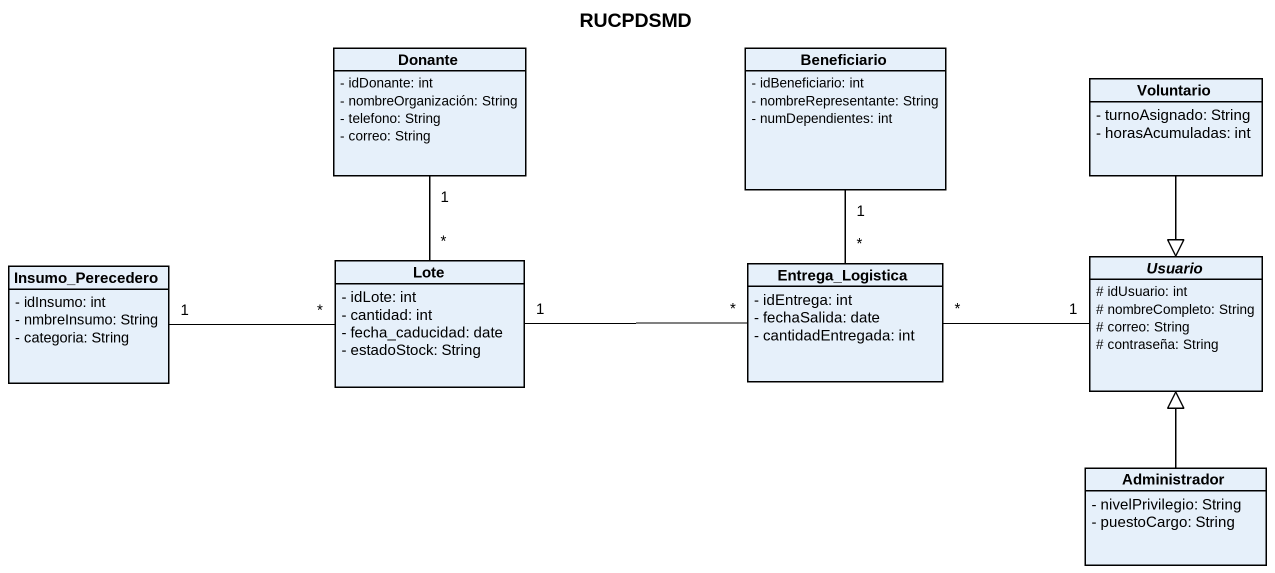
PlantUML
@startuml
title RUCPDSMD
hide circle
hide empty members
skinparam classAttributeIconSize 0
class Donante {
  - idDonante: int
  - nombreOrganización: String
  - telefono: String
  - correo: String
}
class Beneficiario {
  - idBeneficiario: int
  - nombreRepresentante: String
  - numDependientes: int
}
class Voluntario {
  - turnoAsignado: String
  - horasAcumuladas: int
}
class Insumo_Perecedero {
  - idInsumo: int
  - nmbreInsumo: String
  - categoria: String
}
class Lote {
  - idLote: int
  - cantidad: int
  - fecha_caducidad: date
  - estadoStock: String
}
class Entrega_Logistica {
  - idEntrega: int
  - fechaSalida: date
  - cantidadEntregada: int
}
abstract class Usuario {
  # idUsuario: int
  # nombreCompleto: String
  # correo: String
  # contraseña: String
}
class Administrador {
  - nivelPrivilegio: String
  - puestoCargo: String
}
Donante "1" -- "*" Lote
Beneficiario "1" -- "*" Entrega_Logistica
Voluntario --|> Usuario
Insumo_Perecedero "1" -right- "*" Lote
Lote "1" -right- "*" Entrega_Logistica
Usuario "1" -left- "*" Entrega_Logistica
Administrador -up-|> Usuario
@enduml
